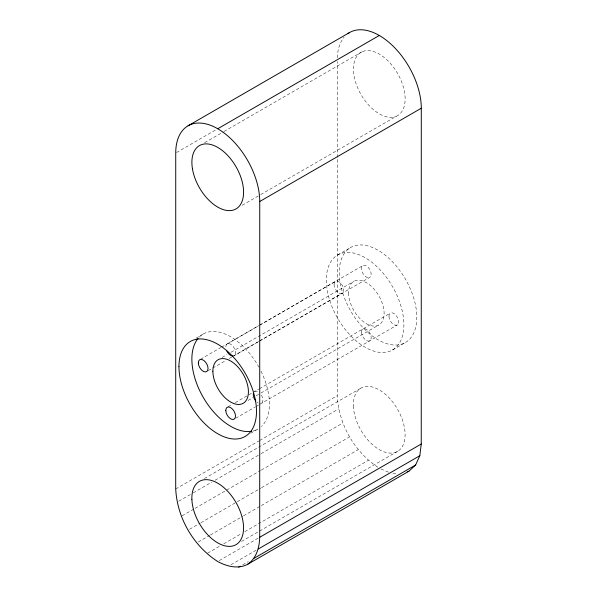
<?xml version="1.0" encoding="UTF-8"?>
<svg xmlns="http://www.w3.org/2000/svg" width="597" height="597" viewBox="0 0 597 597"><rect width="100%" height="100%" fill="white"/><g stroke="black" fill="none" stroke-linecap="round" stroke-linejoin="round"><path stroke-width="0.45" stroke-dasharray="2.98 2.24" d="M377.789 467.197C354.148 451.519 338.686 423.989 337.26 395.684L337.283 158.377M337.283 157.444L337.29 61.588M176.54 152.534L216.121 129.683M204.637 142.683L223.211 131.959M224.024 131.489L362.155 51.745M242.151 205.293L259.919 195.032M260.725 194.57L396.43 116.221A36.559 21.104 60 0 0 387.475 60.394A36.559 21.104 60 0 0 353.969 75.326A36.559 21.104 60 0 0 396.43 116.221M337.693 254.979L350.618 247.516M195.958 338.23L203.226 334.029M200.562 359.26L220.756 347.603M221.562 347.133L258.717 325.686M259.523 325.216L335.447 281.381M227.621 343.685L259.12 325.499M259.926 325.029L363.312 265.344M222.121 357.424L226.964 354.625M231.002 352.29L353.775 281.411M258.71 341.469L233.673 355.924A6.851 3.955 60 0 0 232.412 345.611A6.851 3.955 60 0 0 225.853 347.879M259.516 340.999L369.371 277.575A6.851 3.955 60 0 0 368.103 267.269A6.851 3.955 60 0 0 361.551 269.538A6.851 3.955 60 0 0 369.371 277.575M208.226 370.662L225.994 360.401M229.226 358.536L231.643 357.14M232.457 356.678L259.113 341.283M259.919 340.82L342.305 293.254M228.024 406.826L232.061 404.497M235.293 402.632L252.255 392.841M253.068 392.371L258.717 389.11M259.419 388.707L390.274 313.156M248.061 400.483L252.904 397.684M256.135 395.818L260.173 393.49M260.979 393.02L378.908 324.94M235.688 418.236L255.076 407.042M255.882 406.572L259.113 404.714M259.919 404.244L397.341 324.902M392.527 349.954L405.453 342.491M250.792 433.198L258.061 429.004A54.834 31.656 60 0 1 252.598 431.094M175.719 488.95L258.911 440.922M259.725 440.452L337.26 395.684M204.39 478.525L360.282 388.528M178.749 501.211L192.48 493.286M193.286 492.823L211.86 482.092M215.092 480.227L260.322 454.116M261.135 453.653L338.671 408.885M182.137 515.801L194.249 508.808M195.055 508.338L260.479 470.57M261.292 470.1L342.865 423.004M189.615 529.233L200.114 523.166M200.928 522.703L236.464 502.189M237.27 501.719L260.695 488.197M261.501 487.727L349.543 436.9M198.316 541.964L209.622 535.434M210.428 534.964L242.74 516.315M243.546 515.845L260.508 506.055M261.314 505.592L358.237 449.631M207.637 553.12L220.562 545.665M223.793 543.8L241.561 533.539M244.792 531.673L368.364 460.324M241.516 541.457L398.206 450.989M219.315 560.59L258.083 538.203M230.994 564.747L256.031 550.292M242.74 564.822L248.389 561.553M392.871 473.152L397.475 473.615M380.908 468.966L389.274 472.526M337.32 57.812A59.401 34.298 60 0 1 344.059 37.23M258.262 403.057A6.851 3.955 60 0 1 257.001 402.184M254.576 391.505A6.851 3.955 60 0 1 259.217 392.565M261.426 395.207A6.851 3.955 60 0 1 260.665 403.602M199.271 337.096A54.834 31.656 60 0 1 258.941 367.237M261.016 371.215A54.834 31.656 60 0 1 261.404 426.534M353.417 405.99A36.559 21.104 60 0 0 393.02 452.966A36.559 21.104 60 0 0 391.304 400.318A36.559 21.104 60 0 0 353.417 405.99M334.029 284.515A6.851 3.955 60 0 0 341.297 293.56A6.851 3.955 60 0 0 341.297 283.866A6.851 3.955 60 0 0 334.029 284.515M388.96 316.41A6.851 3.955 60 0 0 396.363 325.261A6.851 3.955 60 0 0 396.095 315.417A6.851 3.955 60 0 0 388.96 316.41M361.491 332.089A6.851 3.955 60 0 0 368.767 341.133A6.851 3.955 60 0 0 368.767 331.439A6.851 3.955 60 0 0 361.491 332.089M339.26 272.613A54.834 31.656 60 0 0 397.423 344.969A54.834 31.656 60 0 0 397.423 267.419A54.834 31.656 60 0 0 339.26 272.613M326.335 280.075A54.834 31.656 60 0 0 384.498 352.431A54.834 31.656 60 0 0 384.498 274.881A54.834 31.656 60 0 0 326.335 280.075M348.573 292.911A25.134 14.507 60 0 0 375.229 326.074A25.134 14.507 60 0 0 375.229 290.53A25.134 14.507 60 0 0 348.573 292.911"/><path stroke-width="0.9" d="M217.733 128.751A59.401 34.298 60 0 0 175.734 153.004L175.705 488.771C177.093 517.778 193.271 545.807 217.696 561.523C226.756 566.396 237.703 569.322 247.397 564.463C256.456 558.501 259.397 547.561 259.702 537.278L259.74 201.502A59.401 34.298 60 0 0 217.733 128.751L379.289 35.477M247.397 564.463L408.938 471.205L415.616 465.011L419.81 455.742L421.243 444.019L421.295 108.229A59.401 34.298 60 0 0 394.348 47.394A59.401 34.298 60 0 0 348.088 33.499M188.033 125.81L349.588 32.536M259.74 201.502L421.295 108.229M259.702 537.278L421.243 444.019M258.27 549.001L419.81 455.742M238.703 567.15L240.315 566.217M254.076 558.277L415.616 465.011M407.199 471.742L408.938 471.205M232.591 356.051A6.851 3.955 60 0 1 226.86 351.111M255.822 400.983A6.851 3.955 60 0 1 253.389 393.371M251.755 431.258A54.834 31.656 60 0 1 203.226 397.348A54.834 31.656 60 0 1 198.122 338.365M192.413 168.6A36.559 21.104 60 0 0 234.875 209.495A36.559 21.104 60 0 0 225.92 153.668A36.559 21.104 60 0 0 192.413 168.6M191.876 499.256A36.559 21.104 60 0 0 231.479 546.233A36.559 21.104 60 0 0 229.763 493.585A36.559 21.104 60 0 0 191.876 499.256M178.951 366.595A54.834 31.656 60 0 0 237.106 438.944A54.834 31.656 60 0 0 237.106 361.401A54.834 31.656 60 0 0 178.951 366.595M198.331 362.864A6.851 3.955 60 0 0 205.607 371.909A6.851 3.955 60 0 0 205.607 362.215A6.851 3.955 60 0 0 198.331 362.864M225.8 410.43A6.851 3.955 60 0 0 233.069 419.475A6.851 3.955 60 0 0 233.069 409.781A6.851 3.955 60 0 0 225.8 410.43M212.875 371.259A25.134 14.507 60 0 0 239.531 404.415A25.134 14.507 60 0 0 239.531 368.879A25.134 14.507 60 0 0 212.875 371.259"/></g></svg>
